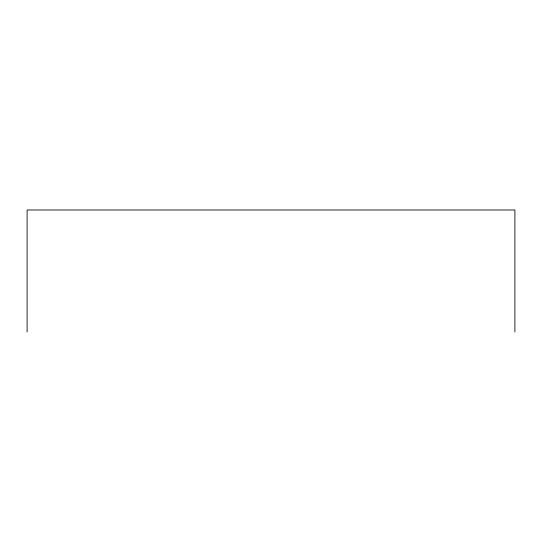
<?xml version="1.0" encoding="UTF-8"?>
<svg xmlns="http://www.w3.org/2000/svg" width="542" height="542" viewBox="0 0 542 542"><rect width="100%" height="100%" fill="white"/><g stroke="black" fill="none" stroke-linecap="round" stroke-linejoin="round"><path stroke-width="0.81" d="M514.9 332.016L514.9 209.984L27.1 209.984L27.1 332.016"/></g></svg>
